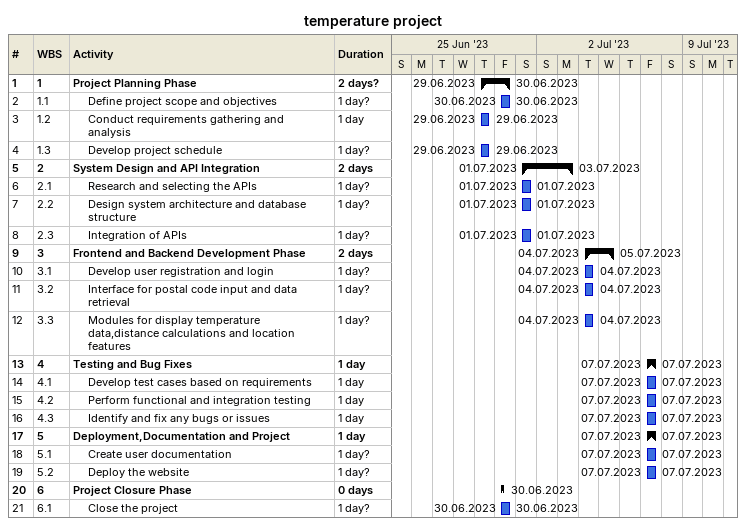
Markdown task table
temperature project

| ID | WBS | Task | Duration | Start | Finish |
|---|---|---|---|---|---|
| 1 | 1 | **Project Planning Phase** | 2d? | 2023-06-29 | 2023-06-30 |
| 2 | 1.1 | Define project scope and objectives | 1d? | 2023-06-30 | 2023-06-30 |
| 3 | 1.2 | Conduct requirements gathering and analysis | 1d | 2023-06-29 | 2023-06-29 |
| 4 | 1.3 | Develop project schedule | 1d? | 2023-06-29 | 2023-06-29 |
| 5 | 2 | **System Design and API Integration** | 2d | 2023-07-01 | 2023-07-03 |
| 6 | 2.1 | Research and selecting the APIs | 1d? | 2023-07-01 | 2023-07-01 |
| 7 | 2.2 | Design system architecture and database structure | 1d? | 2023-07-01 | 2023-07-01 |
| 8 | 2.3 | Integration of APIs | 1d? | 2023-07-01 | 2023-07-01 |
| 9 | 3 | **Frontend and Backend Development Phase** | 2d | 2023-07-04 | 2023-07-05 |
| 10 | 3.1 | Develop user registration and login | 1d? | 2023-07-04 | 2023-07-04 |
| 11 | 3.2 | Interface for postal code input and data retrieval | 1d? | 2023-07-04 | 2023-07-04 |
| 12 | 3.3 | Modules for display temperature data,distance calculations and location features | 1d? | 2023-07-04 | 2023-07-04 |
| 13 | 4 | **Testing and Bug Fixes** | 1d | 2023-07-07 | 2023-07-07 |
| 14 | 4.1 | Develop test cases based on requirements | 1d | 2023-07-07 | 2023-07-07 |
| 15 | 4.2 | Perform functional and integration testing | 1d | 2023-07-07 | 2023-07-07 |
| 16 | 4.3 | Identify and fix any bugs or issues | 1d | 2023-07-07 | 2023-07-07 |
| 17 | 5 | **Deployment,Documentation and Project** | 1d | 2023-07-07 | 2023-07-07 |
| 18 | 5.1 | Create user documentation | 1d? | 2023-07-07 | 2023-07-07 |
| 19 | 5.2 | Deploy the website | 1d? | 2023-07-07 | 2023-07-07 |
| 20 | 6 | **Project Closure Phase** | 0d | 2023-06-30 | 2023-06-30 |
| 21 | 6.1 | Close the project | 1d? | 2023-06-30 | 2023-06-30 |
